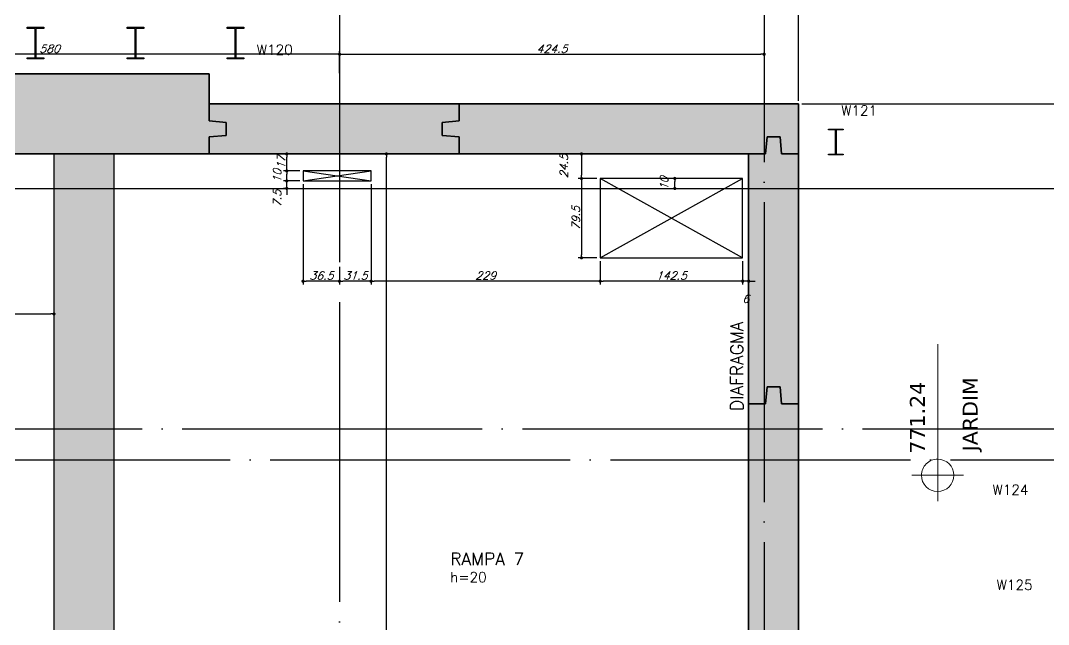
# Model space of a CAD drawing. Header units: millimetres. Extents: x -4107 to 5538, y -2094 to 2406.
# Drawn here: x 2507 to 3534, y 1179 to 1783 of the extents above; entities that cross this region are included whole.
import ezdxf
from ezdxf.enums import TextEntityAlignment as Align

# ---------------------------------------------------------------- set-up
doc = ezdxf.new("R2010")
doc.units = ezdxf.units.MM
doc.header["$LTSCALE"] = 50
doc.linetypes.add('EIXO', pattern=[6.8, 6, -0.4, 0, -0.4])
doc.layers.add('A-ANNO-NOTE', color=253, linetype='Continuous', lineweight=9)
for name, color, linetype in [('F-COTAS', 106, 'Continuous'), ('F-COTAS-FUROS', 50, 'Continuous'), ('F-EIXO', 12, 'EIXO'), ('F-LAJES', 3, 'Continuous'), ('F-LAJES-DIM', 2, 'Continuous'), ('F-LAJES-NOME', 4, 'Continuous'), ('F-PARC-NOME', 4, 'Continuous'), ('F-PERFIL - W310x52', 4, 'Continuous'), ('F-PERFIL- W250x32.7', 4, 'Continuous'), ('F-PILARES-NOME', 170, 'Continuous'), ('F-SOLIDO-EST', 252, 'Continuous'), ('F-TEXTO', 6, 'Continuous'), ('F-VIGAS', 3, 'Continuous'), ('F-VÃO', 1, 'Continuous')]:
    doc.layers.add(name, color=color, linetype=linetype)
doc.layers.add('F-DESNIVEL-6', color=7, linetype='Continuous', true_color=0xffdebd)
doc.styles.add('CP-TEXT-INCL', font='simplex.shx', dxfattribs={"oblique": 20})
doc.styles.add('MCP', font='simplex.shx')
doc.styles.add('ROMANS', font='simplex.shx')
doc.styles.get("Standard").update_dxf_attribs({"font": 'txt.shx'})
doc.styles.add('Verdana_3', font='verdana.ttf', dxfattribs={"height": 20})
doc.dimstyles.new('CP-COTAS-50', dxfattribs={"dimscale": 0.64, "dimtxt": 12.5, "dimasz": 5, "dimexe": 5, "dimexo": 5, "dimgap": 2.5, "dimtad": 1, "dimdec": 1, "dimdsep": 46, "dimtxsty": 'CP-TEXT-INCL', "dimblk1": 'DOT', "dimblk2": 'DOT', "dimsah": 1, "dimcen": 9, "dimclrd": 256, "dimclre": 256, "dimclrt": 256, "dimadec": 0, "dimazin": 0, "dimtfac": 1, "dimtdec": 1, "dimtmove": 2, "dimatfit": 3, "dimldrblk": 'DOT', "dimfxl": 0, "dimtolj": 1, "dimarcsym": 0})

# ---------------------------------------------------------------- blocks, each defined once
blk = doc.blocks.new('*U21')
at = {"layer": 'F-EIXO'}
blk.add_line((0, 0), (0, -3377.9), dxfattribs=at)
at = {"layer": 'F-TEXTO', "style": 'ROMANS'}
blk.add_attdef('EIXO', text='', height=17.5, rotation=360, dxfattribs=at).set_placement((0, 28.2), align=Align.MIDDLE_CENTER)
blk = doc.blocks.new('*U13')
at = {"layer": 'F-EIXO'}
blk.add_line((0, 0), (7397, 0), dxfattribs=at)
at = {"layer": 'F-TEXTO', "style": 'ROMANS'}
blk.add_attdef('EIXO', text='', height=17.5, dxfattribs=at).set_placement((-28.2072, 0), align=Align.MIDDLE_CENTER)
blk = doc.blocks.new('*U19')
at = {"layer": 'F-EIXO'}
blk.add_line((0, 0), (7484.954, 0), dxfattribs=at)
at = {"layer": 'F-TEXTO', "style": 'ROMANS'}
blk.add_attdef('EIXO', text='', height=17.5, dxfattribs=at).set_placement((-28.2072, 0), align=Align.MIDDLE_CENTER)
blk = doc.blocks.new('*U17')
at = {"layer": 'F-EIXO'}
blk.add_line((0, 0), (0, -3477.9), dxfattribs=at)
at = {"layer": 'F-TEXTO', "style": 'ROMANS'}
blk.add_attdef('EIXO', text='', height=17.5, rotation=360, dxfattribs=at).set_placement((0, 28.2), align=Align.MIDDLE_CENTER)
blk = doc.blocks.new('*U18')
at = {"layer": 'F-EIXO'}
blk.add_line((0, 0), (7378.2, 0), dxfattribs=at)
at = {"layer": 'F-TEXTO', "style": 'ROMANS'}
blk.add_attdef('EIXO', text='', height=17.5, dxfattribs=at).set_placement((-28.2, 0), align=Align.MIDDLE_CENTER)
blk = doc.blocks.new('_DOT')
at = {"color": 0, "linetype": 'ByBlock'}
blk.add_line((-0.5, 0), (-1, 0), dxfattribs=at)
at = {"color": 0, "linetype": 'ByBlock', "const_width": 0.5}
blk.add_lwpolyline([(-0.25, 0, 1), (0.25, 0, 1)], format="xyb", close=True, dxfattribs=at)
blk = doc.blocks.new('*D51')
at = {"layer": 'DEFPOINTS', "color": 0, "linetype": 'Continuous', "transparency": 16777216}
for p in [(3284.5, 1699.5), (3600.5, 1699.5), (3264.5, -934.5)]:
    blk.add_point(p, dxfattribs=at)
at = {"layer": 'F-COTAS', "linetype": 'Continuous', "lineweight": -2, "transparency": 16777216}
for p, q in [((3287.7, 1699.5), (3603.7, 1699.5)), ((3600.5, -931.3), (3600.5, 1696.3)), ((3267.7, -934.5), (3603.7, -934.5))]:
    blk.add_line(p, q, dxfattribs=at)
at = {"layer": 'F-COTAS', "linetype": 'Continuous', "lineweight": -2, "transparency": 16777216, "xscale": 3.2, "yscale": 3.2, "zscale": 3.2}
for p, rotation in [((3600.5, 1699.5), 90), ((3600.5, -934.5), 270)]:
    blk.add_blockref('_DOT', p, dxfattribs=dict(at, rotation=rotation))
at = {"layer": 'F-COTAS', "linetype": 'Continuous', "transparency": 16777216, "insert": (3594.9, 382.5), "char_height": 8, "attachment_point": 5, "rotation": 90, "style": 'CP-TEXT-INCL'}
blk.add_mtext('\\A1;2634', dxfattribs=at)
blk = doc.blocks.new('*D60')
at = {"layer": 'DEFPOINTS', "color": 0, "linetype": 'Continuous', "transparency": 16777216}
for p in [(3540, 1343.5), (3558.7, 1343.5), (3327.4, 874)]:
    blk.add_point(p, dxfattribs=at)
at = {"layer": 'F-COTAS', "linetype": 'Continuous', "lineweight": -2, "transparency": 16777216}
for p, q in [((3543.2, 1343.5), (3561.9, 1343.5)), ((3558.7, 877.2), (3558.7, 1340.3)), ((3330.6, 874), (3561.9, 874))]:
    blk.add_line(p, q, dxfattribs=at)
at = {"layer": 'F-COTAS', "linetype": 'Continuous', "lineweight": -2, "transparency": 16777216, "xscale": 3.2, "yscale": 3.2, "zscale": 3.2}
for p, rotation in [((3558.7, 1343.5), 90), ((3558.7, 874), 270)]:
    blk.add_blockref('_DOT', p, dxfattribs=dict(at, rotation=rotation))
at = {"layer": 'F-COTAS', "linetype": 'Continuous', "transparency": 16777216, "insert": (3553.1, 1108.7), "char_height": 8, "attachment_point": 5, "rotation": 90, "style": 'CP-TEXT-INCL'}
blk.add_mtext('\\A1;469.5', dxfattribs=at)
blk = doc.blocks.new('*D63')
at = {"layer": 'DEFPOINTS', "color": 0, "linetype": 'Continuous', "transparency": 16777216}
for p in [(3284.5, 1699.5), (3558.7, 1699.5), (3540, 1615)]:
    blk.add_point(p, dxfattribs=at)
at = {"layer": 'F-COTAS', "linetype": 'Continuous', "lineweight": -2, "transparency": 16777216}
for p, q in [((3287.7, 1699.5), (3561.9, 1699.5)), ((3558.7, 1618.2), (3558.7, 1696.3)), ((3543.2, 1615), (3561.9, 1615))]:
    blk.add_line(p, q, dxfattribs=at)
at = {"layer": 'F-COTAS', "linetype": 'Continuous', "lineweight": -2, "transparency": 16777216, "xscale": 3.2, "yscale": 3.2, "zscale": 3.2}
for p, rotation in [((3558.7, 1699.5), 90), ((3558.7, 1615), 270)]:
    blk.add_blockref('_DOT', p, dxfattribs=dict(at, rotation=rotation))
at = {"layer": 'F-COTAS', "linetype": 'Continuous', "transparency": 16777216, "insert": (3553.1, 1657.2), "char_height": 8, "attachment_point": 5, "rotation": 90, "style": 'CP-TEXT-INCL'}
blk.add_mtext('\\A1;84.5', dxfattribs=at)
blk = doc.blocks.new('*D64')
at = {"layer": 'DEFPOINTS', "color": 0, "linetype": 'Continuous', "transparency": 16777216}
for p in [(3284.5, 1792.6), (3284.5, 1699.5), (-3540, 1430.2)]:
    blk.add_point(p, dxfattribs=at)
at = {"layer": 'F-COTAS', "linetype": 'Continuous', "lineweight": -2, "transparency": 16777216}
for p, q in [((-3540, 1433.4), (-3540, 1795.8)), ((-3536.8, 1792.6), (3281.3, 1792.6)), ((3284.5, 1702.7), (3284.5, 1795.8))]:
    blk.add_line(p, q, dxfattribs=at)
at = {"layer": 'F-COTAS', "linetype": 'Continuous', "lineweight": -2, "transparency": 16777216, "xscale": 3.2, "yscale": 3.2, "zscale": 3.2, "rotation": 180}
blk.add_blockref('_DOT', (-3540, 1792.6), dxfattribs=at)
at = {"layer": 'F-COTAS', "linetype": 'Continuous', "lineweight": -2, "transparency": 16777216, "xscale": 3.2, "yscale": 3.2, "zscale": 3.2}
blk.add_blockref('_DOT', (3284.5, 1792.6), dxfattribs=at)
at = {"layer": 'F-COTAS', "linetype": 'Continuous', "transparency": 16777216, "insert": (-127.7, 1798.2), "char_height": 8, "attachment_point": 5, "style": 'CP-TEXT-INCL'}
blk.add_mtext('\\A1;6824.5', dxfattribs=at)
blk = doc.blocks.new('*D65')
at = {"layer": 'DEFPOINTS', "color": 0, "linetype": 'Continuous', "transparency": 16777216}
for p in [(2245.5, 1749.2), (2245.5, 1738.3), (2825.5, 1727)]:
    blk.add_point(p, dxfattribs=at)
at = {"layer": 'F-COTAS', "linetype": 'Continuous', "lineweight": -2, "transparency": 16777216}
for p, q in [((2245.5, 1741.5), (2245.5, 1752.4)), ((2822.3, 1749.2), (2248.7, 1749.2)), ((2825.5, 1730.2), (2825.5, 1752.4))]:
    blk.add_line(p, q, dxfattribs=at)
at = {"layer": 'F-COTAS', "linetype": 'Continuous', "lineweight": -2, "transparency": 16777216, "xscale": 3.2, "yscale": 3.2, "zscale": 3.2, "rotation": 180}
blk.add_blockref('_DOT', (2245.5, 1749.2), dxfattribs=at)
at = {"layer": 'F-COTAS', "linetype": 'Continuous', "lineweight": -2, "transparency": 16777216, "xscale": 3.2, "yscale": 3.2, "zscale": 3.2}
blk.add_blockref('_DOT', (2825.5, 1749.2), dxfattribs=at)
at = {"layer": 'F-COTAS', "linetype": 'Continuous', "transparency": 16777216, "insert": (2535.5, 1754.8), "char_height": 8, "attachment_point": 5, "style": 'CP-TEXT-INCL'}
blk.add_mtext('\\A1;580', dxfattribs=at)
blk = doc.blocks.new('*D114')
at = {"layer": 'DEFPOINTS', "color": 0, "transparency": 16777216}
for p in [(3250, 1750.3), (3250, 1749.2), (2825.5, 1727)]:
    blk.add_point(p, dxfattribs=at)
at = {"layer": 'F-COTAS', "lineweight": -2, "transparency": 16777216}
for p, q in [((2825.5, 1730.2), (2825.5, 1752.4)), ((2828.7, 1749.2), (3246.8, 1749.2)), ((3250, 1747.1), (3250, 1746))]:
    blk.add_line(p, q, dxfattribs=at)
at = {"layer": 'F-COTAS', "lineweight": -2, "transparency": 16777216, "xscale": 3.2, "yscale": 3.2, "zscale": 3.2, "rotation": 180}
blk.add_blockref('_DOT', (2825.5, 1749.2), dxfattribs=at)
at = {"layer": 'F-COTAS', "lineweight": -2, "transparency": 16777216, "xscale": 3.2, "yscale": 3.2, "zscale": 3.2}
blk.add_blockref('_DOT', (3250, 1749.2), dxfattribs=at)
at = {"layer": 'F-COTAS', "transparency": 16777216, "insert": (3037.8, 1754.8), "char_height": 8, "attachment_point": 5, "style": 'CP-TEXT-INCL'}
blk.add_mtext('\\A1;424.5', dxfattribs=at)
blk = doc.blocks.new('*D115')
at = {"layer": 'DEFPOINTS', "color": 0, "transparency": 16777216}
for p in [(3250, 1941.4), (3284.5, 1940.3), (3284.5, 1699.5)]:
    blk.add_point(p, dxfattribs=at)
at = {"layer": 'F-COTAS', "lineweight": -2, "transparency": 16777216}
for p, q in [((3284.5, 1702.7), (3284.5, 1943.5)), ((3250, 1938.2), (3250, 1937.1)), ((3253.2, 1940.3), (3281.3, 1940.3))]:
    blk.add_line(p, q, dxfattribs=at)
at = {"layer": 'F-COTAS', "lineweight": -2, "transparency": 16777216, "xscale": 3.2, "yscale": 3.2, "zscale": 3.2, "rotation": 180}
blk.add_blockref('_DOT', (3250, 1940.3), dxfattribs=at)
at = {"layer": 'F-COTAS', "lineweight": -2, "transparency": 16777216, "xscale": 3.2, "yscale": 3.2, "zscale": 3.2}
blk.add_blockref('_DOT', (3284.5, 1940.3), dxfattribs=at)
at = {"layer": 'F-COTAS', "transparency": 16777216, "insert": (3267.3, 1945.9), "char_height": 8, "attachment_point": 5, "style": 'CP-TEXT-INCL'}
blk.add_mtext('\\A1;34.5', dxfattribs=at)
blk = doc.blocks.new('*U143')
at = {"layer": 'F-VÃO'}
for p, q in [((0, 0), (68, 10)), ((0, 10), (68, 0))]:
    blk.add_line(p, q, dxfattribs=at)
at = {"layer": 'F-VÃO', "color": 3}
blk.add_lwpolyline([(0, 0), (68, 0), (68, 10), (0, 10)], close=True, dxfattribs=at)
blk = doc.blocks.new('*D340')
at = {"layer": 'DEFPOINTS', "color": 0, "transparency": 16777216}
for p in [(2872.3, 1649.5), (2888.3, 1649.5), (2888.3, 649)]:
    blk.add_point(p, dxfattribs=at)
at = {"layer": 'F-COTAS', "lineweight": -2, "transparency": 16777216}
for p, q in [((2885.1, 1649.5), (2869.1, 1649.5)), ((2872.3, 652.2), (2872.3, 1646.3)), ((2885.1, 649), (2869.1, 649))]:
    blk.add_line(p, q, dxfattribs=at)
at = {"layer": 'F-COTAS', "lineweight": -2, "transparency": 16777216, "xscale": 3.2, "yscale": 3.2, "zscale": 3.2}
for p, rotation in [((2872.3, 1649.5), 90), ((2872.3, 649), 270)]:
    blk.add_blockref('_DOT', p, dxfattribs=dict(at, rotation=rotation))
at = {"layer": 'F-COTAS', "transparency": 16777216, "insert": (2866.7, 1149.2), "char_height": 8, "attachment_point": 5, "rotation": 90, "style": 'CP-TEXT-INCL'}
blk.add_mtext('\\A1;1000.5', dxfattribs=at)
blk = doc.blocks.new('*D342')
at = {"layer": 'DEFPOINTS', "color": 0, "transparency": 16777216}
for p in [(2089, 1500.8), (2540, 1500.8), (2540, 1489.4)]:
    blk.add_point(p, dxfattribs=at)
at = {"layer": 'F-COTAS', "lineweight": -2, "transparency": 16777216}
for p, q in [((2089, 1497.6), (2089, 1486.2)), ((2540, 1497.6), (2540, 1486.2)), ((2092.2, 1489.4), (2536.8, 1489.4))]:
    blk.add_line(p, q, dxfattribs=at)
at = {"layer": 'F-COTAS', "lineweight": -2, "transparency": 16777216, "xscale": 3.2, "yscale": 3.2, "zscale": 3.2, "rotation": 180}
blk.add_blockref('_DOT', (2089, 1489.4), dxfattribs=at)
at = {"layer": 'F-COTAS', "lineweight": -2, "transparency": 16777216, "xscale": 3.2, "yscale": 3.2, "zscale": 3.2}
blk.add_blockref('_DOT', (2540, 1489.4), dxfattribs=at)
at = {"layer": 'F-COTAS', "transparency": 16777216, "insert": (2314.5, 1495), "char_height": 8, "attachment_point": 5, "style": 'CP-TEXT-INCL'}
blk.add_mtext('\\A1;451', dxfattribs=at)
blk = doc.blocks.new('LGN-COTA E LEGENDA - LGN-COTA E LEGENDA-473137-Térreo')
at = {"layer": 'A-ANNO-NOTE'}
for p, q in [((-0.009, -0.238), (-0.009, 0.28)), ((-0.268, 0.021), (1.302, 0.021))]:
    blk.add_line(p, q, dxfattribs=at)
for centre, start, end in [((-0.009, 0.022), 90, 180), ((-0.009, 0.021), 360, 90), ((-0.009, 0.021), 180, 270), ((-0.009, 0.021), 270, 0)]:
    blk.add_arc(centre, 0.162, start, end, dxfattribs=at)
blk = doc.blocks.new('zw$7512')
at = {"layer": 'A-ANNO-NOTE', "xscale": 100, "yscale": 100, "zscale": 100, "rotation": 89.9999999999999}
blk.add_blockref('LGN-COTA E LEGENDA - LGN-COTA E LEGENDA-473137-Térreo', (3625.1, 1114.9), dxfattribs=at)
at = {"layer": 'A-ANNO-NOTE', "style": 'Verdana_3'}
for s, p in [('771.24', (3610.2, 1135.6)), ('JARDIM', (3663, 1138))]:
    blk.add_text(s, height=15, rotation=90, dxfattribs=at).set_placement(p)
blk = doc.blocks.new('A$C44D756D9')
at = {"layer": 'F-PERFIL - W310x52'}
for points in [[(5838.2, 255), (5838.2, 256.3), (5846.1, 256.3), (5846.1, 285.5), (5838.2, 285.5), (5838.2, 286.8), (5854.9, 286.8), (5854.9, 285.5), (5846.9, 285.5), (5846.9, 256.3), (5854.9, 256.3), (5854.9, 255)], [(5954.9, 255), (5938.2, 255), (5938.2, 256.3), (5946.1, 256.3), (5946.1, 285.5), (5938.2, 285.5), (5938.2, 286.8), (5954.9, 286.8), (5954.9, 285.5), (5946.9, 285.5), (5946.9, 256.3), (5954.9, 256.3)], [(6038.2, 286.8), (6054.9, 286.8), (6054.9, 285.5), (6046.9, 285.5), (6046.9, 256.3), (6054.9, 256.3), (6054.9, 255), (6038.2, 255), (6038.2, 256.3), (6046.1, 256.3), (6046.1, 285.5), (6038.2, 285.5)]]:
    blk.add_lwpolyline(points, close=True, dxfattribs=at)
at = {"layer": 'F-PERFIL- W250x32.7', "linetype": 'Continuous'}
blk.add_lwpolyline([(6654.1, 159), (6639.5, 159), (6639.5, 159.9), (6646.5, 159.9), (6646.5, 184), (6639.5, 184), (6639.5, 184.9), (6654.1, 184.9), (6654.1, 184), (6647.1, 184), (6647.1, 159.9), (6654.1, 159.9)], close=True, dxfattribs=at)
at = {"layer": 'F-PILARES-NOME'}
for s, p in [('W120', (6067.7, 259.3)), ('W121', (6652, 198.5)), ('W124', (6803.3, -180.9)), ('W125', (6807.4, -276.2))]:
    blk.add_text(s, height=10, dxfattribs=at).set_placement(p)
blk = doc.blocks.new('*D399')
at = {"layer": 'DEFPOINTS', "color": 0, "transparency": 16777216}
for p in [(3065.7, 1649.5), (3067.4, 1625), (3086, 1625)]:
    blk.add_point(p, dxfattribs=at)
at = {"layer": 'F-COTAS-FUROS', "lineweight": -2, "transparency": 16777216}
for p, q in [((3067.4, 1646.3), (3067.4, 1628.2)), ((3068.9, 1649.5), (3070.6, 1649.5)), ((3082.8, 1625), (3064.2, 1625))]:
    blk.add_line(p, q, dxfattribs=at)
at = {"layer": 'F-COTAS-FUROS', "lineweight": -2, "transparency": 16777216, "xscale": 3.2, "yscale": 3.2, "zscale": 3.2}
for p, rotation in [((3067.4, 1649.5), 90), ((3067.4, 1625), 270)]:
    blk.add_blockref('_DOT', p, dxfattribs=dict(at, rotation=rotation))
at = {"layer": 'F-COTAS-FUROS', "transparency": 16777216, "insert": (3049.8, 1637.2), "char_height": 8, "attachment_point": 5, "rotation": 90, "style": 'CP-TEXT-INCL'}
blk.add_mtext('\\A1;24.5', dxfattribs=at)
blk = doc.blocks.new('*D400')
at = {"layer": 'DEFPOINTS', "color": 0, "transparency": 16777216}
for p in [(3086, 1625), (3067.4, 1545.5), (3086, 1545.5)]:
    blk.add_point(p, dxfattribs=at)
at = {"layer": 'F-COTAS-FUROS', "lineweight": -2, "transparency": 16777216}
for p, q in [((3082.8, 1625), (3064.2, 1625)), ((3067.4, 1621.8), (3067.4, 1548.7)), ((3082.8, 1545.5), (3064.2, 1545.5))]:
    blk.add_line(p, q, dxfattribs=at)
at = {"layer": 'F-COTAS-FUROS', "lineweight": -2, "transparency": 16777216, "xscale": 3.2, "yscale": 3.2, "zscale": 3.2}
for p, rotation in [((3067.4, 1625), 90), ((3067.4, 1545.5), 270)]:
    blk.add_blockref('_DOT', p, dxfattribs=dict(at, rotation=rotation))
at = {"layer": 'F-COTAS-FUROS', "transparency": 16777216, "insert": (3061.8, 1585.2), "char_height": 8, "attachment_point": 5, "rotation": 90, "style": 'CP-TEXT-INCL'}
blk.add_mtext('\\A1;79.5', dxfattribs=at)
blk = doc.blocks.new('*D401')
at = {"layer": 'DEFPOINTS', "color": 0, "transparency": 16777216}
for p in [(3228.5, 1545.5), (3234.5, 1532.8), (3228.5, 1522.2)]:
    blk.add_point(p, dxfattribs=at)
at = {"layer": 'F-COTAS-FUROS', "lineweight": -2, "transparency": 16777216}
for p, q in [((3228.5, 1542.3), (3228.5, 1519)), ((3225.3, 1522.2), (3222.1, 1522.2)), ((3234.5, 1522.2), (3228.5, 1522.2)), ((3234.5, 1529.6), (3234.5, 1519)), ((3237.7, 1522.2), (3240.9, 1522.2))]:
    blk.add_line(p, q, dxfattribs=at)
at = {"layer": 'F-COTAS-FUROS', "lineweight": -2, "transparency": 16777216, "xscale": 3.2, "yscale": 3.2, "zscale": 3.2}
blk.add_blockref('_DOT', (3228.5, 1522.2), dxfattribs=at)
at = {"layer": 'F-COTAS-FUROS', "lineweight": -2, "transparency": 16777216, "xscale": 3.2, "yscale": 3.2, "zscale": 3.2, "rotation": 180}
blk.add_blockref('_DOT', (3234.5, 1522.2), dxfattribs=at)
at = {"layer": 'F-COTAS-FUROS', "transparency": 16777216, "insert": (3231.5, 1504.6), "char_height": 8, "attachment_point": 5, "style": 'CP-TEXT-INCL'}
blk.add_mtext('\\A1;6', dxfattribs=at)
blk = doc.blocks.new('*D402')
at = {"layer": 'DEFPOINTS', "color": 0, "transparency": 16777216}
for p in [(3086, 1545.5), (3228.5, 1545.5), (3086, 1522.2)]:
    blk.add_point(p, dxfattribs=at)
at = {"layer": 'F-COTAS-FUROS', "lineweight": -2, "transparency": 16777216}
for p, q in [((3086, 1542.3), (3086, 1519)), ((3228.5, 1542.3), (3228.5, 1519)), ((3225.3, 1522.2), (3089.2, 1522.2))]:
    blk.add_line(p, q, dxfattribs=at)
at = {"layer": 'F-COTAS-FUROS', "lineweight": -2, "transparency": 16777216, "xscale": 3.2, "yscale": 3.2, "zscale": 3.2, "rotation": 180}
blk.add_blockref('_DOT', (3086, 1522.2), dxfattribs=at)
at = {"layer": 'F-COTAS-FUROS', "lineweight": -2, "transparency": 16777216, "xscale": 3.2, "yscale": 3.2, "zscale": 3.2}
blk.add_blockref('_DOT', (3228.5, 1522.2), dxfattribs=at)
at = {"layer": 'F-COTAS-FUROS', "transparency": 16777216, "insert": (3157.2, 1527.8), "char_height": 8, "attachment_point": 5, "style": 'CP-TEXT-INCL'}
blk.add_mtext('\\A1;142.5', dxfattribs=at)
blk = doc.blocks.new('*D403')
at = {"layer": 'DEFPOINTS', "color": 0, "transparency": 16777216}
for p in [(2857, 1622.5), (3086, 1545.5), (2857, 1522.2)]:
    blk.add_point(p, dxfattribs=at)
at = {"layer": 'F-COTAS-FUROS', "lineweight": -2, "transparency": 16777216}
for p, q in [((2857, 1619.3), (2857, 1519)), ((3086, 1542.3), (3086, 1519)), ((3082.8, 1522.2), (2860.2, 1522.2))]:
    blk.add_line(p, q, dxfattribs=at)
at = {"layer": 'F-COTAS-FUROS', "lineweight": -2, "transparency": 16777216, "xscale": 3.2, "yscale": 3.2, "zscale": 3.2, "rotation": 180}
blk.add_blockref('_DOT', (2857, 1522.2), dxfattribs=at)
at = {"layer": 'F-COTAS-FUROS', "lineweight": -2, "transparency": 16777216, "xscale": 3.2, "yscale": 3.2, "zscale": 3.2}
blk.add_blockref('_DOT', (3086, 1522.2), dxfattribs=at)
at = {"layer": 'F-COTAS-FUROS', "transparency": 16777216, "insert": (2971.5, 1527.8), "char_height": 8, "attachment_point": 5, "style": 'CP-TEXT-INCL'}
blk.add_mtext('\\A1;229', dxfattribs=at)
blk = doc.blocks.new('*D404')
at = {"layer": 'DEFPOINTS', "color": 0, "transparency": 16777216}
for p in [(2857, 1622.5), (2825.5, 1539.6), (2825.5, 1522.2)]:
    blk.add_point(p, dxfattribs=at)
at = {"layer": 'F-COTAS-FUROS', "lineweight": -2, "transparency": 16777216}
for p, q in [((2857, 1619.3), (2857, 1519)), ((2825.5, 1536.4), (2825.5, 1519)), ((2853.8, 1522.2), (2828.7, 1522.2))]:
    blk.add_line(p, q, dxfattribs=at)
at = {"layer": 'F-COTAS-FUROS', "lineweight": -2, "transparency": 16777216, "xscale": 3.2, "yscale": 3.2, "zscale": 3.2, "rotation": 180}
blk.add_blockref('_DOT', (2825.5, 1522.2), dxfattribs=at)
at = {"layer": 'F-COTAS-FUROS', "lineweight": -2, "transparency": 16777216, "xscale": 3.2, "yscale": 3.2, "zscale": 3.2}
blk.add_blockref('_DOT', (2857, 1522.2), dxfattribs=at)
at = {"layer": 'F-COTAS-FUROS', "transparency": 16777216, "insert": (2841.3, 1527.8), "char_height": 8, "attachment_point": 5, "style": 'CP-TEXT-INCL'}
blk.add_mtext('\\A1;31.5', dxfattribs=at)
blk = doc.blocks.new('*D405')
at = {"layer": 'DEFPOINTS', "color": 0, "transparency": 16777216}
for p in [(2789, 1622.5), (2825.5, 1539.6), (2789, 1522.2)]:
    blk.add_point(p, dxfattribs=at)
at = {"layer": 'F-COTAS-FUROS', "lineweight": -2, "transparency": 16777216}
for p, q in [((2789, 1619.3), (2789, 1519)), ((2825.5, 1536.4), (2825.5, 1519)), ((2822.3, 1522.2), (2792.2, 1522.2))]:
    blk.add_line(p, q, dxfattribs=at)
at = {"layer": 'F-COTAS-FUROS', "lineweight": -2, "transparency": 16777216, "xscale": 3.2, "yscale": 3.2, "zscale": 3.2, "rotation": 180}
blk.add_blockref('_DOT', (2789, 1522.2), dxfattribs=at)
at = {"layer": 'F-COTAS-FUROS', "lineweight": -2, "transparency": 16777216, "xscale": 3.2, "yscale": 3.2, "zscale": 3.2}
blk.add_blockref('_DOT', (2825.5, 1522.2), dxfattribs=at)
at = {"layer": 'F-COTAS-FUROS', "transparency": 16777216, "insert": (2807.3, 1527.8), "char_height": 8, "attachment_point": 5, "style": 'CP-TEXT-INCL'}
blk.add_mtext('\\A1;36.5', dxfattribs=at)
blk = doc.blocks.new('*D406')
at = {"layer": 'DEFPOINTS', "color": 0, "transparency": 16777216}
for p in [(2772.7, 1622.5), (2773.9, 1615), (2789, 1622.5)]:
    blk.add_point(p, dxfattribs=at)
at = {"layer": 'F-COTAS-FUROS', "lineweight": -2, "transparency": 16777216}
for p, q in [((2772.7, 1625.7), (2772.7, 1628.9)), ((2785.8, 1622.5), (2769.5, 1622.5)), ((2770.7, 1615), (2769.5, 1615)), ((2772.7, 1615), (2772.7, 1622.5)), ((2772.7, 1611.8), (2772.7, 1608.6))]:
    blk.add_line(p, q, dxfattribs=at)
at = {"layer": 'F-COTAS-FUROS', "lineweight": -2, "transparency": 16777216, "xscale": 3.2, "yscale": 3.2, "zscale": 3.2}
for p, rotation in [((2772.7, 1622.5), 270), ((2772.7, 1615), 90)]:
    blk.add_blockref('_DOT', p, dxfattribs=dict(at, rotation=rotation))
at = {"layer": 'F-COTAS-FUROS', "transparency": 16777216, "insert": (2763.1, 1604.8), "char_height": 8, "attachment_point": 5, "rotation": 90, "style": 'CP-TEXT-INCL'}
blk.add_mtext('\\A1;7.5', dxfattribs=at)
blk = doc.blocks.new('*D407')
at = {"layer": 'DEFPOINTS', "color": 0, "transparency": 16777216}
for p in [(2772.7, 1632.5), (2789, 1632.5), (2789, 1622.5)]:
    blk.add_point(p, dxfattribs=at)
at = {"layer": 'F-COTAS-FUROS', "lineweight": -2, "transparency": 16777216}
for p, q in [((2785.8, 1632.5), (2769.5, 1632.5)), ((2772.7, 1625.7), (2772.7, 1629.3)), ((2785.8, 1622.5), (2769.5, 1622.5))]:
    blk.add_line(p, q, dxfattribs=at)
at = {"layer": 'F-COTAS-FUROS', "lineweight": -2, "transparency": 16777216, "xscale": 3.2, "yscale": 3.2, "zscale": 3.2}
for p, rotation in [((2772.7, 1632.5), 90), ((2772.7, 1622.5), 270)]:
    blk.add_blockref('_DOT', p, dxfattribs=dict(at, rotation=rotation))
at = {"layer": 'F-COTAS-FUROS', "transparency": 16777216, "insert": (2763.1, 1627.5), "char_height": 8, "attachment_point": 5, "rotation": 90, "style": 'CP-TEXT-INCL'}
blk.add_mtext('\\A1;10', dxfattribs=at)
blk = doc.blocks.new('*D408')
at = {"layer": 'DEFPOINTS', "color": 0, "transparency": 16777216}
for p in [(2772.7, 1649.5), (2783.1, 1649.5), (2789, 1632.5)]:
    blk.add_point(p, dxfattribs=at)
at = {"layer": 'F-COTAS-FUROS', "lineweight": -2, "transparency": 16777216}
for p, q in [((2779.9, 1649.5), (2769.5, 1649.5)), ((2772.7, 1635.7), (2772.7, 1646.3)), ((2785.8, 1632.5), (2769.5, 1632.5))]:
    blk.add_line(p, q, dxfattribs=at)
at = {"layer": 'F-COTAS-FUROS', "lineweight": -2, "transparency": 16777216, "xscale": 3.2, "yscale": 3.2, "zscale": 3.2}
for p, rotation in [((2772.7, 1649.5), 90), ((2772.7, 1632.5), 270)]:
    blk.add_blockref('_DOT', p, dxfattribs=dict(at, rotation=rotation))
at = {"layer": 'F-COTAS-FUROS', "transparency": 16777216, "insert": (2767.1, 1641), "char_height": 8, "attachment_point": 5, "rotation": 90, "style": 'CP-TEXT-INCL'}
blk.add_mtext('\\A1;17', dxfattribs=at)
blk = doc.blocks.new('*D409')
at = {"layer": 'DEFPOINTS', "color": 0, "transparency": 16777216}
for p in [(3160.7, 1625), (3164.3, 1625), (3160.7, 1615)]:
    blk.add_point(p, dxfattribs=at)
at = {"layer": 'F-COTAS-FUROS', "lineweight": -2, "transparency": 16777216}
for p, q in [((3161.1, 1625), (3157.5, 1625)), ((3160.7, 1618.2), (3160.7, 1621.8))]:
    blk.add_line(p, q, dxfattribs=at)
at = {"layer": 'F-COTAS-FUROS', "lineweight": -2, "transparency": 16777216, "xscale": 3.2, "yscale": 3.2, "zscale": 3.2}
for p, rotation in [((3160.7, 1625), 90), ((3160.7, 1615), 270)]:
    blk.add_blockref('_DOT', p, dxfattribs=dict(at, rotation=rotation))
at = {"layer": 'F-COTAS-FUROS', "transparency": 16777216, "insert": (3149.9, 1620), "char_height": 8, "attachment_point": 5, "rotation": 90, "style": 'CP-TEXT-INCL'}
blk.add_mtext('\\A1;10', dxfattribs=at)

msp = doc.modelspace()

# ---------------------------------------------------------------- hatches: boundary and pattern name
at = {"layer": 'F-SOLIDO-EST'}
h = msp.add_hatch(color=256, dxfattribs=at)
h.dxf.hatch_style = 1
h.paths.add_polyline_path([(2695, 1729.5), (2434, 1729.5), (2434, 1697.5), (2417, 1696), (2417, 1683), (2434, 1681.5), (2434, 1649.5), (2695, 1649.5), (2695, 1666.5), (2712, 1668), (2712, 1681), (2695, 1682.5), (2695, 1699.5)])
h = msp.add_hatch(color=256, dxfattribs=at)
h.dxf.hatch_style = 1
h.paths.add_polyline_path([(2945, 1699.5), (2695, 1699.5), (2695, 1682.5), (2712, 1681), (2712, 1668), (2695, 1666.5), (2695, 1649.5), (2945, 1649.5), (2945, 1666.5), (2928, 1668), (2928, 1681), (2945, 1682.5)])
h = msp.add_hatch(color=256, dxfattribs=at)
h.dxf.hatch_style = 1
h.paths.add_polyline_path([(3284.5, 1699.5), (2945, 1699.5), (2945, 1682.5), (2928, 1681), (2928, 1668), (2945, 1666.5), (2945, 1649.5), (3251.5, 1649.5), (3253, 1666.5), (3266, 1666.5), (3267.5, 1649.5), (3284.5, 1649.5)])
h = msp.add_hatch(color=256, dxfattribs=at)
h.dxf.hatch_style = 1
h.paths.add_polyline_path([(3284.5, 1649.5), (3267.5, 1649.5), (3266, 1666.5), (3253, 1666.5), (3251.5, 1649.5), (3234.5, 1649.5), (3234.5, 1399.5), (3251.5, 1399.5), (3253, 1416.5), (3266, 1416.5), (3267.5, 1399.5), (3284.5, 1399.5)])
h = msp.add_hatch(color=256, dxfattribs=at)
h.dxf.hatch_style = 1
h.paths.add_polyline_path([(3284.5, 1399.5), (3267.5, 1399.5), (3266, 1416.5), (3253, 1416.5), (3251.5, 1399.5), (3234.5, 1399.5), (3234.5, 1149.5), (3251.5, 1149.5), (3253, 1166.5), (3266, 1166.5), (3267.5, 1149.5), (3284.5, 1149.5)])

# ---------------------------------------------------------------- linework, layer by layer
at = {"layer": 'F-DESNIVEL-6', "linetype": 'Continuous'}
for points in [[(2600, 937.5), (2600, 1649.4), (2540, 1649.4)], [(2600, 937.5), (2540, 1649.4), (2540, 937.5)]]:
    msp.add_solid(points, dxfattribs=at)
at = {"layer": 'F-EIXO'}
msp.add_line((-3621.135, 1615), (3550.572, 1615), dxfattribs=at)
at = {"layer": 'F-LAJES'}
for p, q in [((2089, 1649.5), (2540, 1649.5)), ((2600, 1649.5), (3219.5, 1649.5))]:
    msp.add_line(p, q, dxfattribs=at)
at = {"layer": 'F-LAJES', "linetype": 'Continuous'}
msp.add_lwpolyline([(3086, 1545.5), (3228.5, 1545.5), (3228.5, 1625), (3086, 1625), (3086, 1545.5)], dxfattribs=at)
at = {"layer": 'F-VIGAS'}
for p, q in [((2695, 1729.5), (2434, 1729.5)), ((2434, 1729.5), (2695, 1729.5)), ((2695, 1682.5), (2695, 1729.5)), ((2695, 1729.5), (2695, 1682.5)), ((2945, 1699.5), (2695, 1699.5)), ((2695, 1699.5), (2695, 1682.5)), ((2695, 1682.5), (2695, 1699.5)), ((2695, 1699.5), (2945, 1699.5)), ((3284.5, 1699.5), (2945, 1699.5)), ((2945, 1699.5), (2945, 1682.5)), ((2945, 1682.5), (2945, 1699.5)), ((2945, 1699.5), (3284.5, 1699.5)), ((2945, 1682.5), (2945, 1699.5)), ((2945, 1699.5), (2945, 1682.5)), ((3284.5, 1649.5), (3284.5, 1699.5)), ((3284.5, 1699.5), (3284.5, 1649.5)), ((2712, 1681), (2695, 1682.5)), ((2695, 1682.5), (2712, 1681)), ((2695, 1682.5), (2712, 1681)), ((2712, 1681), (2695, 1682.5)), ((2712, 1668), (2712, 1681)), ((2712, 1681), (2712, 1668)), ((2712, 1681), (2712, 1668)), ((2712, 1668), (2712, 1681)), ((2945, 1682.5), (2928, 1681)), ((2928, 1681), (2945, 1682.5)), ((2928, 1681), (2945, 1682.5)), ((2945, 1682.5), (2928, 1681)), ((2928, 1681), (2928, 1668)), ((2928, 1668), (2928, 1681)), ((2928, 1668), (2928, 1681)), ((2928, 1681), (2928, 1668)), ((2695, 1666.5), (2712, 1668)), ((2712, 1668), (2695, 1666.5)), ((2712, 1668), (2695, 1666.5)), ((2695, 1666.5), (2712, 1668)), ((2695, 1649.5), (2695, 1666.5)), ((2695, 1666.5), (2695, 1649.5)), ((2695, 1666.5), (2695, 1649.5)), ((2695, 1649.5), (2695, 1666.5)), ((2928, 1668), (2945, 1666.5)), ((2945, 1666.5), (2928, 1668)), ((2945, 1666.5), (2928, 1668)), ((2928, 1668), (2945, 1666.5)), ((2945, 1666.5), (2945, 1649.5)), ((2945, 1649.5), (2945, 1666.5)), ((2945, 1649.5), (2945, 1666.5)), ((2945, 1666.5), (2945, 1649.5)), ((3253, 1666.5), (3251.5, 1649.5)), ((3251.5, 1649.5), (3253, 1666.5)), ((3251.5, 1649.5), (3253, 1666.5)), ((3253, 1666.5), (3251.5, 1649.5)), ((3266, 1666.5), (3253, 1666.5)), ((3253, 1666.5), (3266, 1666.5)), ((3253, 1666.5), (3266, 1666.5)), ((3266, 1666.5), (3253, 1666.5)), ((3267.5, 1649.5), (3266, 1666.5)), ((3266, 1666.5), (3267.5, 1649.5)), ((3266, 1666.5), (3267.5, 1649.5)), ((3267.5, 1649.5), (3266, 1666.5)), ((2434, 1649.5), (2695, 1649.5)), ((2695, 1649.5), (2434, 1649.5)), ((2695, 1649.5), (2945, 1649.5)), ((2945, 1649.5), (2695, 1649.5)), ((2945, 1649.5), (3251.5, 1649.5)), ((3251.5, 1649.5), (2945, 1649.5)), ((3251.5, 1649.5), (3234.5, 1649.5)), ((3234.5, 1649.5), (3234.5, 1399.5)), ((3234.5, 1399.5), (3234.5, 1649.5)), ((3234.5, 1649.5), (3251.5, 1649.5)), ((3284.5, 1649.5), (3267.5, 1649.5)), ((3267.5, 1649.5), (3284.5, 1649.5)), ((3267.5, 1649.5), (3284.5, 1649.5)), ((3284.5, 1649.5), (3267.5, 1649.5)), ((3284.5, 1399.5), (3284.5, 1649.5)), ((3284.5, 1649.5), (3284.5, 1399.5)), ((3251.5, 1399.5), (3253, 1416.5)), ((3253, 1416.5), (3251.5, 1399.5)), ((3253, 1416.5), (3251.5, 1399.5)), ((3251.5, 1399.5), (3253, 1416.5)), ((3253, 1416.5), (3266, 1416.5)), ((3266, 1416.5), (3253, 1416.5)), ((3266, 1416.5), (3253, 1416.5)), ((3253, 1416.5), (3266, 1416.5)), ((3266, 1416.5), (3267.5, 1399.5)), ((3267.5, 1399.5), (3266, 1416.5)), ((3267.5, 1399.5), (3266, 1416.5)), ((3266, 1416.5), (3267.5, 1399.5)), ((3234.5, 1399.5), (3251.5, 1399.5)), ((3251.5, 1399.5), (3234.5, 1399.5)), ((3251.5, 1399.5), (3234.5, 1399.5)), ((3234.5, 1399.5), (3234.5, 1149.5)), ((3234.5, 1149.5), (3234.5, 1399.5)), ((3234.5, 1399.5), (3251.5, 1399.5)), ((3267.5, 1399.5), (3284.5, 1399.5)), ((3284.5, 1399.5), (3267.5, 1399.5)), ((3284.5, 1399.5), (3267.5, 1399.5)), ((3267.5, 1399.5), (3284.5, 1399.5)), ((3284.5, 1149.5), (3284.5, 1399.5)), ((3284.5, 1399.5), (3284.5, 1149.5))]:
    msp.add_line(p, q, dxfattribs=at)
for points in [[(2540, 1649.5), (2540, 937.5)], [(2600, 947), (2600, 1649.5)]]:
    msp.add_lwpolyline(points, dxfattribs=at)
at = {"layer": 'F-VÃO', "linetype": 'Continuous'}
for p, q in [((3086, 1545.5), (3228.5, 1625)), ((3228.5, 1545.5), (3086, 1625))]:
    msp.add_line(p, q, dxfattribs=at)

# ---------------------------------------------------------------- block references
at = {"layer": 'A-ANNO-NOTE', "linetype": 'Continuous'}
msp.add_blockref('zw$7512', (-199.5, 214), dxfattribs=at)
at = {"layer": 'F-EIXO', "linetype": 'Continuous'}
for name, p in [('*U17', (3250, 1941.357)), ('*U21', (2825.5, 1841.357)), ('*U18', (-3705.761, 1615)), ('*U19', (-3793.715, 1374.5)), ('*U13', (-3705.761, 1343.5))]:
    msp.add_blockref(name, p, dxfattribs=at)
at = {"layer": 'F-PERFIL - W310x52'}
msp.add_blockref('A$C44D756D9', (-3325, 1489.5), dxfattribs=at)
at = {"layer": 'F-VÃO'}
msp.add_blockref('*U143', (2789, 1622.5), dxfattribs=at)

# ---------------------------------------------------------------- texts
at = {"layer": 'F-LAJES-DIM', "linetype": 'Continuous', "style": 'ROMANS'}
msp.add_text('h=20', height=10, dxfattribs=at).set_placement((2936.13, 1221.044))
at = {"layer": 'F-LAJES-NOME', "linetype": 'Continuous', "style": 'ROMANS'}
msp.add_text('RAMPA 7', height=12.5, dxfattribs=at).set_placement((2936.13, 1238.044))
at = {"layer": 'F-PARC-NOME', "style": 'MCP'}
msp.add_text('DIAFRAGMA', height=12.5, rotation=90, dxfattribs=at).set_placement((3228.998, 1392.392))

# ---------------------------------------------------------------- dimensions: what is measured, and where the dimension line sits
at = {"layer": 'F-COTAS'}
for base, p1, p2, picture, middle in [((3284.5, 1940.298), (3250, 1941.357), (3284.5, 1699.5), '*D115', (3267.25, 1945.898)), ((3250, 1749.22), (2825.5, 1727.004), (3250, 1750.279), '*D114', (3037.75, 1754.82))]:
    dim = msp.add_linear_dim(base=base, p1=p1, p2=p2, dimstyle='CP-COTAS-50', dxfattribs=at)
    dim.commit()
    dim.dimension.update_dxf_attribs({"geometry": picture, "text_midpoint": middle})
at = {"layer": 'F-COTAS', "linetype": 'Continuous'}
for base, p1, p2, picture, middle in [((3284.5, 1792.612), (-3540, 1430.201), (3284.5, 1699.5), '*D64', (-127.75, 1798.212)), ((2245.5, 1749.22), (2825.5, 1727.004), (2245.5, 1738.261), '*D65', (2535.5, 1754.82))]:
    dim = msp.add_linear_dim(base=base, p1=p1, p2=p2, dimstyle='CP-COTAS-50', dxfattribs=at)
    dim.commit()
    dim.dimension.update_dxf_attribs({"geometry": picture, "text_midpoint": middle})
for base, p1, p2, picture, middle in [((3600.453, 1699.5), (3264.5, -934.5), (3284.5, 1699.5), '*D51', (3594.853, 382.5)), ((3558.66, 1699.5), (3540.045, 1615), (3284.5, 1699.5), '*D63', (3553.06, 1657.25)), ((3558.66, 1343.5), (3327.373, 874), (3540.045, 1343.5), '*D60', (3553.06, 1108.75))]:
    dim = msp.add_linear_dim(base=base, p1=p1, p2=p2, angle=90, dimstyle='CP-COTAS-50', dxfattribs=at)
    dim.commit()
    dim.dimension.update_dxf_attribs({"geometry": picture, "text_midpoint": middle})
at = {"layer": 'F-COTAS'}
dim = msp.add_linear_dim(base=(2872.348, 1649.5), p1=(2888.327, 649), p2=(2888.327, 1649.5), angle=90, dimstyle='CP-COTAS-50', override={"dimscale": 0.64, "dimfxl": 7.5}, dxfattribs=at)
dim.commit()
dim.dimension.update_dxf_attribs({"geometry": '*D340', "text_midpoint": (2866.748, 1149.25)})
dim = msp.add_linear_dim(base=(2540, 1489.405), p1=(2089, 1500.775), p2=(2540, 1500.775), dimstyle='CP-COTAS-50', override={"dimscale": 0.64, "dimfxl": 7.5}, dxfattribs=at)
dim.commit()
dim.dimension.update_dxf_attribs({"geometry": '*D342', "text_midpoint": (2314.5, 1495.005)})
at = {"layer": 'F-COTAS-FUROS'}
for base, p1, p2, picture, middle in [((2772.669, 1649.5), (2789, 1632.5), (2783.057, 1649.5), '*D408', (2767.069, 1641)), ((3067.396, 1625), (3065.674, 1649.5), (3086, 1625), '*D399', (3049.796, 1637.25)), ((2772.669, 1632.5), (2789, 1622.5), (2789, 1632.5), '*D407', (2763.069, 1627.5)), ((3067.396, 1545.5), (3086, 1625), (3086, 1545.5), '*D400', (3061.796, 1585.25))]:
    dim = msp.add_linear_dim(base=base, p1=p1, p2=p2, angle=90, dimstyle='CP-COTAS-50', dxfattribs=at)
    dim.commit()
    dim.dimension.update_dxf_attribs({"geometry": picture, "text_midpoint": middle})
for base, p1, p2, picture, middle in [((2772.669, 1622.5), (2773.928, 1615), (2789, 1622.5), '*D406', (2763.069, 1604.752)), ((3160.718, 1625), (3160.718, 1615), (3164.305, 1625), '*D409', (3149.948, 1620))]:
    dim = msp.add_linear_dim(base=base, p1=p1, p2=p2, angle=90, dimstyle='CP-COTAS-50', dxfattribs=at)
    dim.commit()
    dim.dimension.update_dxf_attribs({"geometry": picture, "text_midpoint": middle, "dimtype": 160})
for base, p1, p2, picture, middle in [((2789, 1522.216), (2825.5, 1539.602), (2789, 1622.5), '*D405', (2807.25, 1527.816)), ((2825.5, 1522.216), (2857, 1622.5), (2825.5, 1539.602), '*D404', (2841.25, 1527.816)), ((2857, 1522.216), (3086, 1545.5), (2857, 1622.5), '*D403', (2971.5, 1527.816)), ((3086, 1522.216), (3228.5, 1545.5), (3086, 1545.5), '*D402', (3157.25, 1527.816)), ((3228.5, 1522.216), (3234.5, 1532.79), (3228.5, 1545.5), '*D401', (3231.5, 1504.616))]:
    dim = msp.add_linear_dim(base=base, p1=p1, p2=p2, dimstyle='CP-COTAS-50', dxfattribs=at)
    dim.commit()
    dim.dimension.update_dxf_attribs({"geometry": picture, "text_midpoint": middle})

doc.saveas('drawing.dxf')
